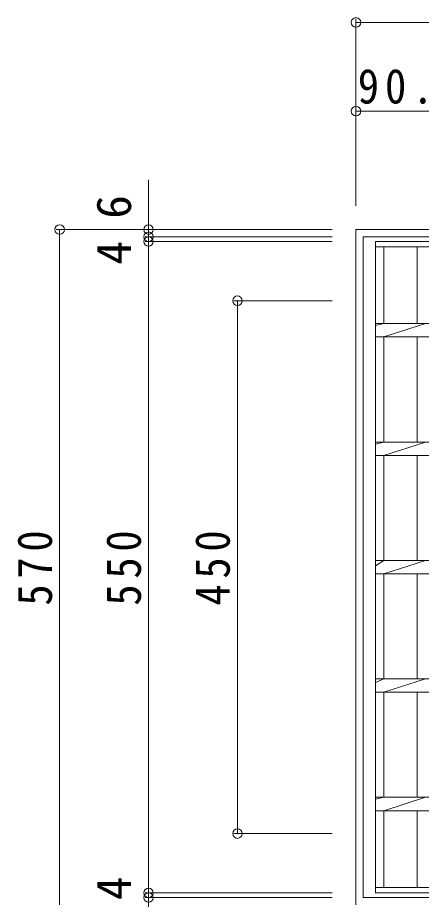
# Model space of a CAD drawing. Units: millimetres at full size, sheet at 1:10; some dimension numbers follow another scale. Extents: x -1235 to 1714, y -1353 to 1361.
# Drawn here: x -1012 to -672, y 585 to 1329 of the extents above; entities that cross this region are included whole.
import ezdxf
from ezdxf.enums import TextEntityAlignment as Align

# ---------------------------------------------------------------- set-up
doc = ezdxf.new("R2010")
doc.units = ezdxf.units.MM
doc.header["$LTSCALE"] = 10
doc.header["$PDMODE"] = 32
doc.header["$PDSIZE"] = 8
for name, color, linetype, lineweight in [('C-1', 2, 'Continuous', 9), ('C-2', 3, 'Continuous', 9), ('C-4', 7, 'Continuous', 9)]:
    doc.layers.add(name, color=color, linetype=linetype, lineweight=lineweight)
doc.styles.add('ＭＳ ゴシック', font='')
doc.styles.get('ＭＳ ゴシック').set_extended_font_data('MS Gothic')

msp = doc.modelspace()

# ---------------------------------------------------------------- linework, layer by layer
at = {"layer": 'C-1'}
for p, q in [((-726.67, 1150.27), (-726.67, 580.27)), ((-726.67, 1150.27), (-156.67, 1150.27)), ((-720.67, 1144.27), (-720.67, 586.27)), ((-720.67, 1144.27), (-162.67, 1144.27)), ((-720.67, 586.27), (-162.67, 586.27))]:
    msp.add_line(p, q, dxfattribs=at)
at = {"layer": 'C-2'}
for p, q in [((-710.17, 590.27), (-710.17, 1140.27)), ((-173.17, 1140.27), (-710.17, 1140.27)), ((-173.17, 1135.77), (-710.17, 1135.77)), ((-703.17, 1070.92), (-703.17, 1135.77)), ((-675.02, 1070.92), (-675.02, 1135.77)), ((-710.17, 1069.24), (-703.17, 1070.92)), ((-710.17, 1070.92), (-173.17, 1070.92)), ((-703.17, 1059.62), (-668.02, 1070.92)), ((-710.17, 1059.62), (-173.17, 1059.62)), ((-703.17, 970.92), (-703.17, 1059.62)), ((-675.02, 970.92), (-675.02, 1059.62)), ((-710.17, 969.24), (-703.17, 970.92)), ((-710.17, 970.92), (-173.17, 970.92)), ((-703.17, 959.62), (-668.02, 970.92)), ((-710.17, 959.62), (-173.17, 959.62)), ((-703.17, 870.92), (-703.17, 959.62)), ((-675.02, 870.92), (-675.02, 959.62)), ((-710.17, 866.42), (-703.17, 870.92)), ((-710.17, 870.92), (-173.17, 870.92)), ((-703.17, 859.62), (-668.02, 870.92)), ((-710.17, 859.62), (-173.17, 859.62)), ((-703.17, 770.92), (-703.17, 859.62)), ((-675.02, 770.92), (-675.02, 859.62)), ((-710.17, 767.83), (-703.17, 770.92)), ((-710.17, 770.92), (-173.17, 770.92)), ((-703.17, 759.62), (-668.02, 770.92)), ((-710.17, 759.62), (-173.17, 759.62)), ((-703.17, 670.92), (-703.17, 759.62)), ((-675.02, 670.92), (-675.02, 759.62)), ((-710.17, 669.24), (-703.17, 670.92)), ((-710.17, 670.92), (-173.17, 670.92)), ((-703.17, 659.62), (-668.02, 670.92)), ((-710.17, 659.62), (-173.17, 659.62)), ((-703.17, 594.77), (-703.17, 659.62)), ((-675.02, 594.77), (-675.02, 659.62)), ((-173.17, 594.77), (-710.17, 594.77)), ((-173.17, 590.27), (-710.17, 590.27))]:
    msp.add_line(p, q, dxfattribs=at)
at = {"layer": 'C-4'}
for p, q in [((-726.67, 1328.27), (-726.67, 1170.27)), ((-726.67, 1325.27), (-441.67, 1325.27)), ((-726.67, 1250.27), (-636.17, 1250.27)), ((-901.67, 1144.27), (-901.67, 1192.41)), ((-979.67, 1150.27), (-746.67, 1150.27)), ((-976.67, 580.27), (-976.67, 1150.27)), ((-904.67, 1144.27), (-746.67, 1144.27)), ((-904.67, 1140.27), (-746.67, 1140.27)), ((-901.67, 1140.27), (-901.67, 1144.27)), ((-901.67, 590.27), (-901.67, 1140.27)), ((-829.67, 1090.27), (-746.67, 1090.27)), ((-826.67, 1090.27), (-826.67, 640.27)), ((-829.67, 640.27), (-746.67, 640.27)), ((-904.67, 590.27), (-746.67, 590.27)), ((-901.67, 586.27), (-901.67, 590.27)), ((-904.67, 586.27), (-746.67, 586.27)), ((-901.67, 543.7), (-901.67, 586.27))]:
    msp.add_line(p, q, dxfattribs=at)
for p in [(-726.67, 1325.27), (-726.67, 1250.27), (-976.67, 1150.27), (-901.67, 1150.27), (-901.67, 1144.27), (-901.67, 1140.27), (-826.67, 1090.27), (-826.67, 640.27), (-901.67, 590.27), (-901.67, 586.27)]:
    msp.add_point(p, dxfattribs=at)

# ---------------------------------------------------------------- texts
at = {"layer": 'C-4', "color": 2, "style": 'ＭＳ ゴシック'}
for s, p in [('6', (-907.67, 1159.44)), ('4', (-907.67, 1120.73)), ('4', (-907.67, 584.06))]:
    msp.add_text(s, height=29.33, rotation=90, dxfattribs=at).set_placement(p, align=Align.BOTTOM_LEFT)
at = {"layer": 'C-4', "color": 2, "insert": (-725.17, 1256.27), "char_height": 29.33, "attachment_point": 7, "style": 'ＭＳ ゴシック'}
msp.add_mtext('\\T1.28;\\W0.9;90.5', dxfattribs=at)
at = {"layer": 'C-4', "color": 2, "char_height": 29.33, "attachment_point": 7, "rotation": 90, "style": 'ＭＳ ゴシック'}
for s, insert in [('\\T1.27;\\W0.9;570', (-982.67, 832.77)), ('\\T1.27;\\W0.9;550', (-907.67, 832.77)), ('\\T1.27;\\W0.9;450', (-832.67, 832.77))]:
    msp.add_mtext(s, dxfattribs=dict(at, insert=insert))

doc.saveas('drawing.dxf')
